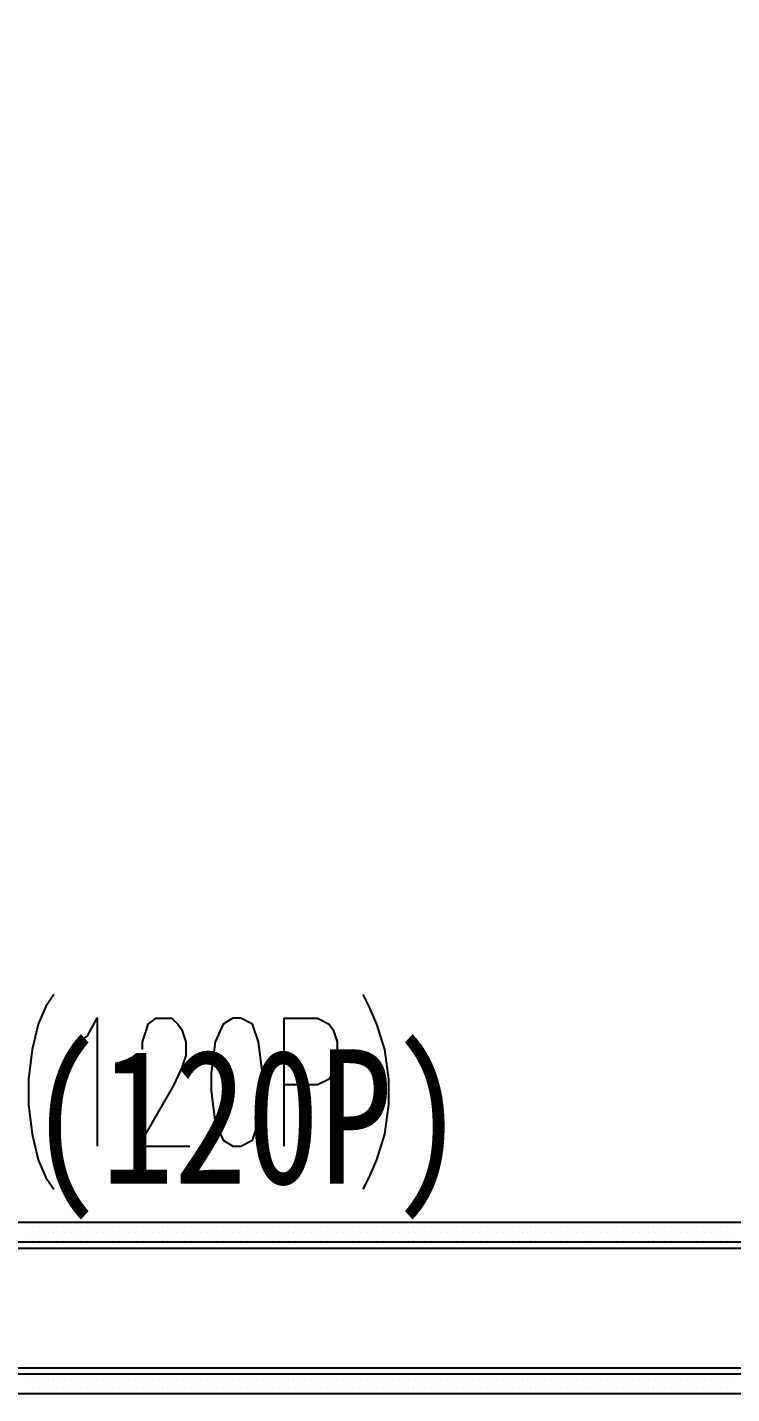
# Model space of a CAD drawing. Header units: metres. Extents: x 17 to 1264, y 17 to 859.
# Drawn here: x 190.9 to 242.4, y 131 to 231.1 of the extents above; entities that cross this region are included whole.
import ezdxf

# ---------------------------------------------------------------- set-up
doc = ezdxf.new("R2010")
doc.units = ezdxf.units.M
for name, color, linetype in [('LINES', 7, 'Continuous'), ('POLYLINES', 4, 'Continuous'), ('RECTS', 7, 'Continuous'), ('TEXTS', 3, 'Continuous')]:
    doc.layers.add(name, color=color, linetype=linetype)

msp = doc.modelspace()

# ---------------------------------------------------------------- linework, layer by layer
at = {"layer": 'LINES'}
for p, q in [((191.23, 143.28), (191.23, 143.28)), ((191.66, 143.28), (191.66, 143.28)), ((192.09, 143.28), (192.09, 143.28)), ((192.52, 143.28), (192.52, 143.28)), ((193.1, 143.28), (193.1, 143.28)), ((193.53, 143.28), (193.53, 143.28)), ((193.96, 143.28), (193.96, 143.28)), ((194.39, 143.28), (194.39, 143.28)), ((194.83, 143.28), (194.83, 143.28)), ((195.26, 143.28), (195.26, 143.28)), ((195.69, 143.28), (195.69, 143.28)), ((196.12, 143.28), (196.12, 143.28)), ((196.7, 143.28), (196.7, 143.28)), ((197.13, 143.28), (197.13, 143.28)), ((197.56, 143.28), (197.56, 143.28)), ((197.99, 143.28), (197.99, 143.28)), ((198.43, 143.28), (198.43, 143.28)), ((198.86, 143.28), (198.86, 143.28)), ((199.29, 143.28), (199.29, 143.28)), ((199.72, 143.28), (199.72, 143.28)), ((200.3, 143.28), (200.3, 143.28)), ((200.73, 143.28), (200.73, 143.28)), ((201.16, 143.28), (201.16, 143.28)), ((201.59, 143.28), (201.59, 143.28)), ((202.03, 143.28), (202.03, 143.28)), ((202.46, 143.28), (202.46, 143.28)), ((202.89, 143.28), (202.89, 143.28)), ((203.32, 143.28), (203.32, 143.28)), ((203.9, 143.28), (203.9, 143.28)), ((204.33, 143.28), (204.33, 143.28)), ((204.76, 143.28), (204.76, 143.28)), ((205.19, 143.28), (205.19, 143.28)), ((205.63, 143.28), (205.63, 143.28)), ((206.06, 143.28), (206.06, 143.28)), ((206.49, 143.28), (206.49, 143.28)), ((206.92, 143.28), (206.92, 143.28)), ((207.5, 143.28), (207.5, 143.28)), ((207.93, 143.28), (207.93, 143.28)), ((208.36, 143.28), (208.36, 143.28)), ((208.79, 143.28), (208.79, 143.28)), ((209.23, 143.28), (209.23, 143.28)), ((209.66, 143.28), (209.66, 143.28)), ((210.09, 143.28), (210.09, 143.28)), ((210.52, 143.28), (210.52, 143.28)), ((211.1, 143.28), (211.1, 143.28)), ((211.53, 143.28), (211.53, 143.28)), ((211.96, 143.28), (211.96, 143.28)), ((212.39, 143.28), (212.39, 143.28)), ((212.83, 143.28), (212.83, 143.28)), ((213.26, 143.28), (213.26, 143.28)), ((213.69, 143.28), (213.69, 143.28)), ((214.12, 143.28), (214.12, 143.28)), ((214.7, 143.28), (214.7, 143.28)), ((215.13, 143.28), (215.13, 143.28)), ((215.56, 143.28), (215.56, 143.28)), ((215.99, 143.28), (215.99, 143.28)), ((216.43, 143.28), (216.43, 143.28)), ((216.86, 143.28), (216.86, 143.28)), ((217.29, 143.28), (217.29, 143.28)), ((217.72, 143.28), (217.72, 143.28)), ((218.3, 143.28), (218.3, 143.28)), ((218.73, 143.28), (218.73, 143.28)), ((219.16, 143.28), (219.16, 143.28)), ((219.59, 143.28), (219.59, 143.28)), ((220.03, 143.28), (220.03, 143.28)), ((220.46, 143.28), (220.46, 143.28)), ((220.89, 143.28), (220.89, 143.28)), ((221.32, 143.28), (221.32, 143.28)), ((221.9, 143.28), (221.9, 143.28)), ((222.33, 143.28), (222.33, 143.28)), ((222.76, 143.28), (222.76, 143.28)), ((223.19, 143.28), (223.19, 143.28)), ((223.63, 143.28), (223.63, 143.28)), ((224.06, 143.28), (224.06, 143.28)), ((224.49, 143.28), (224.49, 143.28)), ((224.92, 143.28), (224.92, 143.28)), ((225.5, 143.28), (225.5, 143.28)), ((225.93, 143.28), (225.93, 143.28)), ((226.36, 143.28), (226.36, 143.28)), ((226.79, 143.28), (226.79, 143.28)), ((227.23, 143.28), (227.23, 143.28)), ((227.66, 143.28), (227.66, 143.28)), ((228.09, 143.28), (228.09, 143.28)), ((228.52, 143.28), (228.52, 143.28)), ((229.1, 143.28), (229.1, 143.28)), ((229.53, 143.28), (229.53, 143.28)), ((229.96, 143.28), (229.96, 143.28)), ((230.39, 143.28), (230.39, 143.28)), ((230.83, 143.28), (230.83, 143.28)), ((231.26, 143.28), (231.26, 143.28)), ((231.69, 143.28), (231.69, 143.28)), ((232.12, 143.28), (232.12, 143.28)), ((232.7, 143.28), (232.7, 143.28)), ((233.13, 143.28), (233.13, 143.28)), ((233.56, 143.28), (233.56, 143.28)), ((233.99, 143.28), (233.99, 143.28)), ((234.43, 143.28), (234.43, 143.28)), ((234.86, 143.28), (234.86, 143.28)), ((235.29, 143.28), (235.29, 143.28)), ((235.72, 143.28), (235.72, 143.28)), ((236.3, 143.28), (236.3, 143.28)), ((236.73, 143.28), (236.73, 143.28)), ((237.16, 143.28), (237.16, 143.28)), ((237.59, 143.28), (237.59, 143.28)), ((238.03, 143.28), (238.03, 143.28)), ((238.46, 143.28), (238.46, 143.28)), ((238.89, 143.28), (238.89, 143.28)), ((239.32, 143.28), (239.32, 143.28)), ((239.9, 143.28), (239.9, 143.28)), ((240.33, 143.28), (240.33, 143.28)), ((240.76, 143.28), (240.76, 143.28)), ((241.19, 143.28), (241.19, 143.28)), ((241.63, 143.28), (241.63, 143.28)), ((242.06, 143.28), (242.06, 143.28)), ((191.08, 142.85), (191.08, 142.85)), ((191.23, 142.27), (191.23, 142.27)), ((191.51, 142.85), (191.51, 142.85)), ((191.66, 142.27), (191.66, 142.27)), ((191.95, 142.85), (191.95, 142.85)), ((192.09, 142.27), (192.09, 142.27)), ((192.38, 142.85), (192.38, 142.85)), ((192.52, 142.27), (192.52, 142.27)), ((192.81, 142.85), (192.81, 142.85)), ((193.1, 142.27), (193.1, 142.27)), ((193.24, 142.85), (193.24, 142.85)), ((193.53, 142.27), (193.53, 142.27)), ((193.67, 142.85), (193.67, 142.85)), ((193.96, 142.27), (193.96, 142.27)), ((194.11, 142.85), (194.11, 142.85)), ((194.39, 142.27), (194.39, 142.27)), ((194.68, 142.85), (194.68, 142.85)), ((194.83, 142.27), (194.83, 142.27)), ((195.11, 142.85), (195.11, 142.85)), ((195.26, 142.27), (195.26, 142.27)), ((195.55, 142.85), (195.55, 142.85)), ((195.69, 142.27), (195.69, 142.27)), ((195.98, 142.85), (195.98, 142.85)), ((196.12, 142.27), (196.12, 142.27)), ((196.41, 142.85), (196.41, 142.85)), ((196.7, 142.27), (196.7, 142.27)), ((196.84, 142.85), (196.84, 142.85)), ((197.13, 142.27), (197.13, 142.27)), ((197.27, 142.85), (197.27, 142.85)), ((197.56, 142.27), (197.56, 142.27)), ((197.71, 142.85), (197.71, 142.85)), ((197.99, 142.27), (197.99, 142.27)), ((198.28, 142.85), (198.28, 142.85)), ((198.43, 142.27), (198.43, 142.27)), ((198.71, 142.85), (198.71, 142.85)), ((198.86, 142.27), (198.86, 142.27)), ((199.15, 142.85), (199.15, 142.85)), ((199.29, 142.27), (199.29, 142.27)), ((199.58, 142.85), (199.58, 142.85)), ((199.72, 142.27), (199.72, 142.27)), ((200.01, 142.85), (200.01, 142.85)), ((200.3, 142.27), (200.3, 142.27)), ((200.44, 142.85), (200.44, 142.85)), ((200.73, 142.27), (200.73, 142.27)), ((200.87, 142.85), (200.87, 142.85)), ((201.16, 142.27), (201.16, 142.27)), ((201.31, 142.85), (201.31, 142.85)), ((201.59, 142.27), (201.59, 142.27)), ((201.88, 142.85), (201.88, 142.85)), ((202.03, 142.27), (202.03, 142.27)), ((202.31, 142.85), (202.31, 142.85)), ((202.46, 142.27), (202.46, 142.27)), ((202.75, 142.85), (202.75, 142.85)), ((202.89, 142.27), (202.89, 142.27)), ((203.18, 142.85), (203.18, 142.85)), ((203.32, 142.27), (203.32, 142.27)), ((203.61, 142.85), (203.61, 142.85)), ((203.9, 142.27), (203.9, 142.27)), ((204.04, 142.85), (204.04, 142.85)), ((204.33, 142.27), (204.33, 142.27)), ((204.47, 142.85), (204.47, 142.85)), ((204.76, 142.27), (204.76, 142.27)), ((204.91, 142.85), (204.91, 142.85)), ((205.19, 142.27), (205.19, 142.27)), ((205.48, 142.85), (205.48, 142.85)), ((205.63, 142.27), (205.63, 142.27)), ((205.91, 142.85), (205.91, 142.85)), ((206.06, 142.27), (206.06, 142.27)), ((206.35, 142.85), (206.35, 142.85)), ((206.49, 142.27), (206.49, 142.27)), ((206.78, 142.85), (206.78, 142.85)), ((206.92, 142.27), (206.92, 142.27)), ((207.21, 142.85), (207.21, 142.85)), ((207.5, 142.27), (207.5, 142.27)), ((207.64, 142.85), (207.64, 142.85)), ((207.93, 142.27), (207.93, 142.27)), ((208.07, 142.85), (208.07, 142.85)), ((208.36, 142.27), (208.36, 142.27)), ((208.51, 142.85), (208.51, 142.85)), ((208.79, 142.27), (208.79, 142.27)), ((209.08, 142.85), (209.08, 142.85)), ((209.23, 142.27), (209.23, 142.27)), ((209.51, 142.85), (209.51, 142.85)), ((209.66, 142.27), (209.66, 142.27)), ((209.95, 142.85), (209.95, 142.85)), ((210.09, 142.27), (210.09, 142.27)), ((210.38, 142.85), (210.38, 142.85)), ((210.52, 142.27), (210.52, 142.27)), ((210.81, 142.85), (210.81, 142.85)), ((211.1, 142.27), (211.1, 142.27)), ((211.24, 142.85), (211.24, 142.85)), ((211.53, 142.27), (211.53, 142.27)), ((211.67, 142.85), (211.67, 142.85)), ((211.96, 142.27), (211.96, 142.27)), ((212.11, 142.85), (212.11, 142.85)), ((212.39, 142.27), (212.39, 142.27)), ((212.68, 142.85), (212.68, 142.85)), ((212.83, 142.27), (212.83, 142.27)), ((213.11, 142.85), (213.11, 142.85)), ((213.26, 142.27), (213.26, 142.27)), ((213.55, 142.85), (213.55, 142.85)), ((213.69, 142.27), (213.69, 142.27)), ((213.98, 142.85), (213.98, 142.85)), ((214.12, 142.27), (214.12, 142.27)), ((214.41, 142.85), (214.41, 142.85)), ((214.7, 142.27), (214.7, 142.27)), ((214.84, 142.85), (214.84, 142.85)), ((215.13, 142.27), (215.13, 142.27)), ((215.27, 142.85), (215.27, 142.85)), ((215.56, 142.27), (215.56, 142.27)), ((215.71, 142.85), (215.71, 142.85)), ((215.99, 142.27), (215.99, 142.27)), ((216.28, 142.85), (216.28, 142.85)), ((216.43, 142.27), (216.43, 142.27)), ((216.71, 142.85), (216.71, 142.85)), ((216.86, 142.27), (216.86, 142.27)), ((217.15, 142.85), (217.15, 142.85)), ((217.29, 142.27), (217.29, 142.27)), ((217.58, 142.85), (217.58, 142.85)), ((217.72, 142.27), (217.72, 142.27)), ((218.01, 142.85), (218.01, 142.85)), ((218.3, 142.27), (218.3, 142.27)), ((218.44, 142.85), (218.44, 142.85)), ((218.73, 142.27), (218.73, 142.27)), ((218.87, 142.85), (218.87, 142.85)), ((219.16, 142.27), (219.16, 142.27)), ((219.31, 142.85), (219.31, 142.85)), ((219.59, 142.27), (219.59, 142.27)), ((219.88, 142.85), (219.88, 142.85)), ((220.03, 142.27), (220.03, 142.27)), ((220.31, 142.85), (220.31, 142.85)), ((220.46, 142.27), (220.46, 142.27)), ((220.75, 142.85), (220.75, 142.85)), ((220.89, 142.27), (220.89, 142.27)), ((221.18, 142.85), (221.18, 142.85)), ((221.32, 142.27), (221.32, 142.27)), ((221.61, 142.85), (221.61, 142.85)), ((221.9, 142.27), (221.9, 142.27)), ((222.04, 142.85), (222.04, 142.85)), ((222.33, 142.27), (222.33, 142.27)), ((222.47, 142.85), (222.47, 142.85)), ((222.76, 142.27), (222.76, 142.27)), ((222.91, 142.85), (222.91, 142.85)), ((223.19, 142.27), (223.19, 142.27)), ((223.48, 142.85), (223.48, 142.85)), ((223.63, 142.27), (223.63, 142.27)), ((223.91, 142.85), (223.91, 142.85)), ((224.06, 142.27), (224.06, 142.27)), ((224.35, 142.85), (224.35, 142.85)), ((224.49, 142.27), (224.49, 142.27)), ((224.78, 142.85), (224.78, 142.85)), ((224.92, 142.27), (224.92, 142.27)), ((225.21, 142.85), (225.21, 142.85)), ((225.5, 142.27), (225.5, 142.27)), ((225.64, 142.85), (225.64, 142.85)), ((225.93, 142.27), (225.93, 142.27)), ((226.07, 142.85), (226.07, 142.85)), ((226.36, 142.27), (226.36, 142.27)), ((226.51, 142.85), (226.51, 142.85)), ((226.79, 142.27), (226.79, 142.27)), ((227.08, 142.85), (227.08, 142.85)), ((227.23, 142.27), (227.23, 142.27)), ((227.51, 142.85), (227.51, 142.85)), ((227.66, 142.27), (227.66, 142.27)), ((227.95, 142.85), (227.95, 142.85)), ((228.09, 142.27), (228.09, 142.27)), ((228.38, 142.85), (228.38, 142.85)), ((228.52, 142.27), (228.52, 142.27)), ((228.81, 142.85), (228.81, 142.85)), ((229.1, 142.27), (229.1, 142.27)), ((229.24, 142.85), (229.24, 142.85)), ((229.53, 142.27), (229.53, 142.27)), ((229.67, 142.85), (229.67, 142.85)), ((229.96, 142.27), (229.96, 142.27)), ((230.11, 142.85), (230.11, 142.85)), ((230.39, 142.27), (230.39, 142.27)), ((230.68, 142.85), (230.68, 142.85)), ((230.83, 142.27), (230.83, 142.27)), ((231.11, 142.85), (231.11, 142.85)), ((231.26, 142.27), (231.26, 142.27)), ((231.55, 142.85), (231.55, 142.85)), ((231.69, 142.27), (231.69, 142.27)), ((231.98, 142.85), (231.98, 142.85)), ((232.12, 142.27), (232.12, 142.27)), ((232.41, 142.85), (232.41, 142.85)), ((232.7, 142.27), (232.7, 142.27)), ((232.84, 142.85), (232.84, 142.85)), ((233.13, 142.27), (233.13, 142.27)), ((233.27, 142.85), (233.27, 142.85)), ((233.56, 142.27), (233.56, 142.27)), ((233.71, 142.85), (233.71, 142.85)), ((233.99, 142.27), (233.99, 142.27)), ((234.28, 142.85), (234.28, 142.85)), ((234.43, 142.27), (234.43, 142.27)), ((234.71, 142.85), (234.71, 142.85)), ((234.86, 142.27), (234.86, 142.27)), ((235.15, 142.85), (235.15, 142.85)), ((235.29, 142.27), (235.29, 142.27)), ((235.58, 142.85), (235.58, 142.85)), ((235.72, 142.27), (235.72, 142.27)), ((236.01, 142.85), (236.01, 142.85)), ((236.3, 142.27), (236.3, 142.27)), ((236.44, 142.85), (236.44, 142.85)), ((236.73, 142.27), (236.73, 142.27)), ((236.87, 142.85), (236.87, 142.85)), ((237.16, 142.27), (237.16, 142.27)), ((237.31, 142.85), (237.31, 142.85)), ((237.59, 142.27), (237.59, 142.27)), ((237.88, 142.85), (237.88, 142.85)), ((238.03, 142.27), (238.03, 142.27)), ((238.31, 142.85), (238.31, 142.85)), ((238.46, 142.27), (238.46, 142.27)), ((238.75, 142.85), (238.75, 142.85)), ((238.89, 142.27), (238.89, 142.27)), ((239.18, 142.85), (239.18, 142.85)), ((239.32, 142.27), (239.32, 142.27)), ((239.61, 142.85), (239.61, 142.85)), ((239.9, 142.27), (239.9, 142.27)), ((240.04, 142.85), (240.04, 142.85)), ((240.33, 142.27), (240.33, 142.27)), ((240.47, 142.85), (240.47, 142.85)), ((240.76, 142.27), (240.76, 142.27)), ((240.91, 142.85), (240.91, 142.85)), ((241.19, 142.27), (241.19, 142.27)), ((241.48, 142.85), (241.48, 142.85)), ((241.63, 142.27), (241.63, 142.27)), ((241.91, 142.85), (241.91, 142.85)), ((242.06, 142.27), (242.06, 142.27)), ((242.35, 142.85), (242.35, 142.85)), ((191.23, 132.48), (191.23, 132.48)), ((191.66, 132.48), (191.66, 132.48)), ((192.09, 132.48), (192.09, 132.48)), ((192.52, 132.48), (192.52, 132.48)), ((193.1, 132.48), (193.1, 132.48)), ((193.53, 132.48), (193.53, 132.48)), ((193.96, 132.48), (193.96, 132.48)), ((194.39, 132.48), (194.39, 132.48)), ((194.83, 132.48), (194.83, 132.48)), ((195.26, 132.48), (195.26, 132.48)), ((195.69, 132.48), (195.69, 132.48)), ((196.12, 132.48), (196.12, 132.48)), ((196.7, 132.48), (196.7, 132.48)), ((197.13, 132.48), (197.13, 132.48)), ((197.56, 132.48), (197.56, 132.48)), ((197.99, 132.48), (197.99, 132.48)), ((198.43, 132.48), (198.43, 132.48)), ((198.86, 132.48), (198.86, 132.48)), ((199.29, 132.48), (199.29, 132.48)), ((199.72, 132.48), (199.72, 132.48)), ((200.3, 132.48), (200.3, 132.48)), ((200.73, 132.48), (200.73, 132.48)), ((201.16, 132.48), (201.16, 132.48)), ((201.59, 132.48), (201.59, 132.48)), ((202.03, 132.48), (202.03, 132.48)), ((202.46, 132.48), (202.46, 132.48)), ((202.89, 132.48), (202.89, 132.48)), ((203.32, 132.48), (203.32, 132.48)), ((203.9, 132.48), (203.9, 132.48)), ((204.33, 132.48), (204.33, 132.48)), ((204.76, 132.48), (204.76, 132.48)), ((205.19, 132.48), (205.19, 132.48)), ((205.63, 132.48), (205.63, 132.48)), ((206.06, 132.48), (206.06, 132.48)), ((206.49, 132.48), (206.49, 132.48)), ((206.92, 132.48), (206.92, 132.48)), ((207.5, 132.48), (207.5, 132.48)), ((207.93, 132.48), (207.93, 132.48)), ((208.36, 132.48), (208.36, 132.48)), ((208.79, 132.48), (208.79, 132.48)), ((209.23, 132.48), (209.23, 132.48)), ((209.66, 132.48), (209.66, 132.48)), ((210.09, 132.48), (210.09, 132.48)), ((210.52, 132.48), (210.52, 132.48)), ((211.1, 132.48), (211.1, 132.48)), ((211.53, 132.48), (211.53, 132.48)), ((211.96, 132.48), (211.96, 132.48)), ((212.39, 132.48), (212.39, 132.48)), ((212.83, 132.48), (212.83, 132.48)), ((213.26, 132.48), (213.26, 132.48)), ((213.69, 132.48), (213.69, 132.48)), ((214.12, 132.48), (214.12, 132.48)), ((214.7, 132.48), (214.7, 132.48)), ((215.13, 132.48), (215.13, 132.48)), ((215.56, 132.48), (215.56, 132.48)), ((215.99, 132.48), (215.99, 132.48)), ((216.43, 132.48), (216.43, 132.48)), ((216.86, 132.48), (216.86, 132.48)), ((217.29, 132.48), (217.29, 132.48)), ((217.72, 132.48), (217.72, 132.48)), ((218.3, 132.48), (218.3, 132.48)), ((218.73, 132.48), (218.73, 132.48)), ((219.16, 132.48), (219.16, 132.48)), ((219.59, 132.48), (219.59, 132.48)), ((220.03, 132.48), (220.03, 132.48)), ((220.46, 132.48), (220.46, 132.48)), ((220.89, 132.48), (220.89, 132.48)), ((221.32, 132.48), (221.32, 132.48)), ((221.9, 132.48), (221.9, 132.48)), ((222.33, 132.48), (222.33, 132.48)), ((222.76, 132.48), (222.76, 132.48)), ((223.19, 132.48), (223.19, 132.48)), ((223.63, 132.48), (223.63, 132.48)), ((224.06, 132.48), (224.06, 132.48)), ((224.49, 132.48), (224.49, 132.48)), ((224.92, 132.48), (224.92, 132.48)), ((225.5, 132.48), (225.5, 132.48)), ((225.93, 132.48), (225.93, 132.48)), ((226.36, 132.48), (226.36, 132.48)), ((226.79, 132.48), (226.79, 132.48)), ((227.23, 132.48), (227.23, 132.48)), ((227.66, 132.48), (227.66, 132.48)), ((228.09, 132.48), (228.09, 132.48)), ((228.52, 132.48), (228.52, 132.48)), ((229.1, 132.48), (229.1, 132.48)), ((229.53, 132.48), (229.53, 132.48)), ((229.96, 132.48), (229.96, 132.48)), ((230.39, 132.48), (230.39, 132.48)), ((230.83, 132.48), (230.83, 132.48)), ((231.26, 132.48), (231.26, 132.48)), ((231.69, 132.48), (231.69, 132.48)), ((232.12, 132.48), (232.12, 132.48)), ((232.7, 132.48), (232.7, 132.48)), ((233.13, 132.48), (233.13, 132.48)), ((233.56, 132.48), (233.56, 132.48)), ((233.99, 132.48), (233.99, 132.48)), ((234.43, 132.48), (234.43, 132.48)), ((234.86, 132.48), (234.86, 132.48)), ((235.29, 132.48), (235.29, 132.48)), ((235.72, 132.48), (235.72, 132.48)), ((236.3, 132.48), (236.3, 132.48)), ((236.73, 132.48), (236.73, 132.48)), ((237.16, 132.48), (237.16, 132.48)), ((237.59, 132.48), (237.59, 132.48)), ((238.03, 132.48), (238.03, 132.48)), ((238.46, 132.48), (238.46, 132.48)), ((238.89, 132.48), (238.89, 132.48)), ((239.32, 132.48), (239.32, 132.48)), ((239.9, 132.48), (239.9, 132.48)), ((240.33, 132.48), (240.33, 132.48)), ((240.76, 132.48), (240.76, 132.48)), ((241.19, 132.48), (241.19, 132.48)), ((241.63, 132.48), (241.63, 132.48)), ((242.06, 132.48), (242.06, 132.48)), ((191.08, 132.05), (191.08, 132.05)), ((191.23, 131.47), (191.23, 131.47)), ((191.51, 132.05), (191.51, 132.05)), ((191.66, 131.47), (191.66, 131.47)), ((191.95, 132.05), (191.95, 132.05)), ((192.09, 131.47), (192.09, 131.47)), ((192.38, 132.05), (192.38, 132.05)), ((192.52, 131.47), (192.52, 131.47)), ((192.81, 132.05), (192.81, 132.05)), ((193.1, 131.47), (193.1, 131.47)), ((193.24, 132.05), (193.24, 132.05)), ((193.53, 131.47), (193.53, 131.47)), ((193.67, 132.05), (193.67, 132.05)), ((193.96, 131.47), (193.96, 131.47)), ((194.11, 132.05), (194.11, 132.05)), ((194.39, 131.47), (194.39, 131.47)), ((194.68, 132.05), (194.68, 132.05)), ((194.83, 131.47), (194.83, 131.47)), ((195.11, 132.05), (195.11, 132.05)), ((195.26, 131.47), (195.26, 131.47)), ((195.55, 132.05), (195.55, 132.05)), ((195.69, 131.47), (195.69, 131.47)), ((195.98, 132.05), (195.98, 132.05)), ((196.12, 131.47), (196.12, 131.47)), ((196.41, 132.05), (196.41, 132.05)), ((196.7, 131.47), (196.7, 131.47)), ((196.84, 132.05), (196.84, 132.05)), ((197.13, 131.47), (197.13, 131.47)), ((197.27, 132.05), (197.27, 132.05)), ((197.56, 131.47), (197.56, 131.47)), ((197.71, 132.05), (197.71, 132.05)), ((197.99, 131.47), (197.99, 131.47)), ((198.28, 132.05), (198.28, 132.05)), ((198.43, 131.47), (198.43, 131.47)), ((198.71, 132.05), (198.71, 132.05)), ((198.86, 131.47), (198.86, 131.47)), ((199.15, 132.05), (199.15, 132.05)), ((199.29, 131.47), (199.29, 131.47)), ((199.58, 132.05), (199.58, 132.05)), ((199.72, 131.47), (199.72, 131.47)), ((200.01, 132.05), (200.01, 132.05)), ((200.3, 131.47), (200.3, 131.47)), ((200.44, 132.05), (200.44, 132.05)), ((200.73, 131.47), (200.73, 131.47)), ((200.87, 132.05), (200.87, 132.05)), ((201.16, 131.47), (201.16, 131.47)), ((201.31, 132.05), (201.31, 132.05)), ((201.59, 131.47), (201.59, 131.47)), ((201.88, 132.05), (201.88, 132.05)), ((202.03, 131.47), (202.03, 131.47)), ((202.31, 132.05), (202.31, 132.05)), ((202.46, 131.47), (202.46, 131.47)), ((202.75, 132.05), (202.75, 132.05)), ((202.89, 131.47), (202.89, 131.47)), ((203.18, 132.05), (203.18, 132.05)), ((203.32, 131.47), (203.32, 131.47)), ((203.61, 132.05), (203.61, 132.05)), ((203.9, 131.47), (203.9, 131.47)), ((204.04, 132.05), (204.04, 132.05)), ((204.33, 131.47), (204.33, 131.47)), ((204.47, 132.05), (204.47, 132.05)), ((204.76, 131.47), (204.76, 131.47)), ((204.91, 132.05), (204.91, 132.05)), ((205.19, 131.47), (205.19, 131.47)), ((205.48, 132.05), (205.48, 132.05)), ((205.63, 131.47), (205.63, 131.47)), ((205.91, 132.05), (205.91, 132.05)), ((206.06, 131.47), (206.06, 131.47)), ((206.35, 132.05), (206.35, 132.05)), ((206.49, 131.47), (206.49, 131.47)), ((206.78, 132.05), (206.78, 132.05)), ((206.92, 131.47), (206.92, 131.47)), ((207.21, 132.05), (207.21, 132.05)), ((207.5, 131.47), (207.5, 131.47)), ((207.64, 132.05), (207.64, 132.05)), ((207.93, 131.47), (207.93, 131.47)), ((208.07, 132.05), (208.07, 132.05)), ((208.36, 131.47), (208.36, 131.47)), ((208.51, 132.05), (208.51, 132.05)), ((208.79, 131.47), (208.79, 131.47)), ((209.08, 132.05), (209.08, 132.05)), ((209.23, 131.47), (209.23, 131.47)), ((209.51, 132.05), (209.51, 132.05)), ((209.66, 131.47), (209.66, 131.47)), ((209.95, 132.05), (209.95, 132.05)), ((210.09, 131.47), (210.09, 131.47)), ((210.38, 132.05), (210.38, 132.05)), ((210.52, 131.47), (210.52, 131.47)), ((210.81, 132.05), (210.81, 132.05)), ((211.1, 131.47), (211.1, 131.47)), ((211.24, 132.05), (211.24, 132.05)), ((211.53, 131.47), (211.53, 131.47)), ((211.67, 132.05), (211.67, 132.05)), ((211.96, 131.47), (211.96, 131.47)), ((212.11, 132.05), (212.11, 132.05)), ((212.39, 131.47), (212.39, 131.47)), ((212.68, 132.05), (212.68, 132.05)), ((212.83, 131.47), (212.83, 131.47)), ((213.11, 132.05), (213.11, 132.05)), ((213.26, 131.47), (213.26, 131.47)), ((213.55, 132.05), (213.55, 132.05)), ((213.69, 131.47), (213.69, 131.47)), ((213.98, 132.05), (213.98, 132.05)), ((214.12, 131.47), (214.12, 131.47)), ((214.41, 132.05), (214.41, 132.05)), ((214.7, 131.47), (214.7, 131.47)), ((214.84, 132.05), (214.84, 132.05)), ((215.13, 131.47), (215.13, 131.47)), ((215.27, 132.05), (215.27, 132.05)), ((215.56, 131.47), (215.56, 131.47)), ((215.71, 132.05), (215.71, 132.05)), ((215.99, 131.47), (215.99, 131.47)), ((216.28, 132.05), (216.28, 132.05)), ((216.43, 131.47), (216.43, 131.47)), ((216.71, 132.05), (216.71, 132.05)), ((216.86, 131.47), (216.86, 131.47)), ((217.15, 132.05), (217.15, 132.05)), ((217.29, 131.47), (217.29, 131.47)), ((217.58, 132.05), (217.58, 132.05)), ((217.72, 131.47), (217.72, 131.47)), ((218.01, 132.05), (218.01, 132.05)), ((218.3, 131.47), (218.3, 131.47)), ((218.44, 132.05), (218.44, 132.05)), ((218.73, 131.47), (218.73, 131.47)), ((218.87, 132.05), (218.87, 132.05)), ((219.16, 131.47), (219.16, 131.47)), ((219.31, 132.05), (219.31, 132.05)), ((219.59, 131.47), (219.59, 131.47)), ((219.88, 132.05), (219.88, 132.05)), ((220.03, 131.47), (220.03, 131.47)), ((220.31, 132.05), (220.31, 132.05)), ((220.46, 131.47), (220.46, 131.47)), ((220.75, 132.05), (220.75, 132.05)), ((220.89, 131.47), (220.89, 131.47)), ((221.18, 132.05), (221.18, 132.05)), ((221.32, 131.47), (221.32, 131.47)), ((221.61, 132.05), (221.61, 132.05)), ((221.9, 131.47), (221.9, 131.47)), ((222.04, 132.05), (222.04, 132.05)), ((222.33, 131.47), (222.33, 131.47)), ((222.47, 132.05), (222.47, 132.05)), ((222.76, 131.47), (222.76, 131.47)), ((222.91, 132.05), (222.91, 132.05)), ((223.19, 131.47), (223.19, 131.47)), ((223.48, 132.05), (223.48, 132.05)), ((223.63, 131.47), (223.63, 131.47)), ((223.91, 132.05), (223.91, 132.05)), ((224.06, 131.47), (224.06, 131.47)), ((224.35, 132.05), (224.35, 132.05)), ((224.49, 131.47), (224.49, 131.47)), ((224.78, 132.05), (224.78, 132.05)), ((224.92, 131.47), (224.92, 131.47)), ((225.21, 132.05), (225.21, 132.05)), ((225.5, 131.47), (225.5, 131.47)), ((225.64, 132.05), (225.64, 132.05)), ((225.93, 131.47), (225.93, 131.47)), ((226.07, 132.05), (226.07, 132.05)), ((226.36, 131.47), (226.36, 131.47)), ((226.51, 132.05), (226.51, 132.05)), ((226.79, 131.47), (226.79, 131.47)), ((227.08, 132.05), (227.08, 132.05)), ((227.23, 131.47), (227.23, 131.47)), ((227.51, 132.05), (227.51, 132.05)), ((227.66, 131.47), (227.66, 131.47)), ((227.95, 132.05), (227.95, 132.05)), ((228.09, 131.47), (228.09, 131.47)), ((228.38, 132.05), (228.38, 132.05)), ((228.52, 131.47), (228.52, 131.47)), ((228.81, 132.05), (228.81, 132.05)), ((229.1, 131.47), (229.1, 131.47)), ((229.24, 132.05), (229.24, 132.05)), ((229.53, 131.47), (229.53, 131.47)), ((229.67, 132.05), (229.67, 132.05)), ((229.96, 131.47), (229.96, 131.47)), ((230.11, 132.05), (230.11, 132.05)), ((230.39, 131.47), (230.39, 131.47)), ((230.68, 132.05), (230.68, 132.05)), ((230.83, 131.47), (230.83, 131.47)), ((231.11, 132.05), (231.11, 132.05)), ((231.26, 131.47), (231.26, 131.47)), ((231.55, 132.05), (231.55, 132.05)), ((231.69, 131.47), (231.69, 131.47)), ((231.98, 132.05), (231.98, 132.05)), ((232.12, 131.47), (232.12, 131.47)), ((232.41, 132.05), (232.41, 132.05)), ((232.7, 131.47), (232.7, 131.47)), ((232.84, 132.05), (232.84, 132.05)), ((233.13, 131.47), (233.13, 131.47)), ((233.27, 132.05), (233.27, 132.05)), ((233.56, 131.47), (233.56, 131.47)), ((233.71, 132.05), (233.71, 132.05)), ((233.99, 131.47), (233.99, 131.47)), ((234.28, 132.05), (234.28, 132.05)), ((234.43, 131.47), (234.43, 131.47)), ((234.71, 132.05), (234.71, 132.05)), ((234.86, 131.47), (234.86, 131.47)), ((235.15, 132.05), (235.15, 132.05)), ((235.29, 131.47), (235.29, 131.47)), ((235.58, 132.05), (235.58, 132.05)), ((235.72, 131.47), (235.72, 131.47)), ((236.01, 132.05), (236.01, 132.05)), ((236.3, 131.47), (236.3, 131.47)), ((236.44, 132.05), (236.44, 132.05)), ((236.73, 131.47), (236.73, 131.47)), ((236.87, 132.05), (236.87, 132.05)), ((237.16, 131.47), (237.16, 131.47)), ((237.31, 132.05), (237.31, 132.05)), ((237.59, 131.47), (237.59, 131.47)), ((237.88, 132.05), (237.88, 132.05)), ((238.03, 131.47), (238.03, 131.47)), ((238.31, 132.05), (238.31, 132.05)), ((238.46, 131.47), (238.46, 131.47)), ((238.75, 132.05), (238.75, 132.05)), ((238.89, 131.47), (238.89, 131.47)), ((239.18, 132.05), (239.18, 132.05)), ((239.32, 131.47), (239.32, 131.47)), ((239.61, 132.05), (239.61, 132.05)), ((239.9, 131.47), (239.9, 131.47)), ((240.04, 132.05), (240.04, 132.05)), ((240.33, 131.47), (240.33, 131.47)), ((240.47, 132.05), (240.47, 132.05)), ((240.76, 131.47), (240.76, 131.47)), ((240.91, 132.05), (240.91, 132.05)), ((241.19, 131.47), (241.19, 131.47)), ((241.48, 132.05), (241.48, 132.05)), ((241.63, 131.47), (241.63, 131.47)), ((241.91, 132.05), (241.91, 132.05)), ((242.06, 131.47), (242.06, 131.47)), ((242.35, 132.05), (242.35, 132.05))]:
    msp.add_line(p, q, dxfattribs=at)
at = {"layer": 'POLYLINES'}
for points in [[(192.81, 160.27), (192.23, 159.41), (191.66, 158.11), (191.23, 156.24), (190.94, 154.08), (190.94, 152.21), (191.23, 150.05), (191.66, 148.18), (192.23, 146.88), (192.81, 146.02)], [(215.42, 160.27), (215.85, 159.41), (216.43, 158.11), (217, 156.24), (217.29, 154.08), (217.29, 152.21), (217, 150.05), (216.43, 148.18), (215.85, 146.88), (215.42, 146.02)], [(194.68, 156.82), (195.26, 157.25), (195.98, 158.54), (195.98, 149.18)], [(199.29, 156.24), (199.29, 156.82), (199.58, 157.68), (199.72, 158.11), (200.3, 158.54), (201.45, 158.54), (201.88, 158.11), (202.17, 157.68), (202.46, 156.82), (202.46, 155.81), (202.17, 154.94), (201.59, 153.65), (199, 149.18), (202.75, 149.18)], [(205.91, 158.54), (205.19, 158.11), (204.62, 156.82), (204.33, 154.51), (204.33, 153.22), (204.62, 150.91), (205.19, 149.62), (205.91, 149.18), (206.49, 149.18), (207.35, 149.62), (207.79, 150.91), (208.07, 153.22), (208.07, 154.51), (207.79, 156.82), (207.35, 158.11), (206.49, 158.54), (205.91, 158.54)], [(209.66, 149.18), (209.66, 158.54), (212.11, 158.54), (212.97, 158.11), (213.26, 157.68), (213.55, 156.82), (213.55, 155.38), (213.26, 154.51), (212.97, 154.08), (212.11, 153.65), (209.66, 153.65)]]:
    msp.add_lwpolyline(points, dxfattribs=at)
at = {"layer": 'RECTS'}
for points in [[(123.98, 754.7), (294.04, 754.7), (294.04, 131.04), (123.98, 131.04)], [(125.42, 753.26), (292.6, 753.26), (292.6, 132.48), (125.42, 132.48)], [(131.03, 740.45), (286.99, 740.45), (286.99, 142.13), (131.03, 142.13)], [(132.47, 738.86), (285.55, 738.86), (285.55, 143.57), (132.47, 143.57)], [(138.81, 141.7), (278.92, 141.7), (278.92, 132.91), (138.81, 132.91)]]:
    msp.add_lwpolyline(points, dxfattribs=at)

# ---------------------------------------------------------------- texts
at = {"layer": 'TEXTS', "width": 0.795233}
msp.add_text('(120P)', height=9.85, dxfattribs=at).set_placement((190.94, 146.42))

doc.saveas('drawing.dxf')
